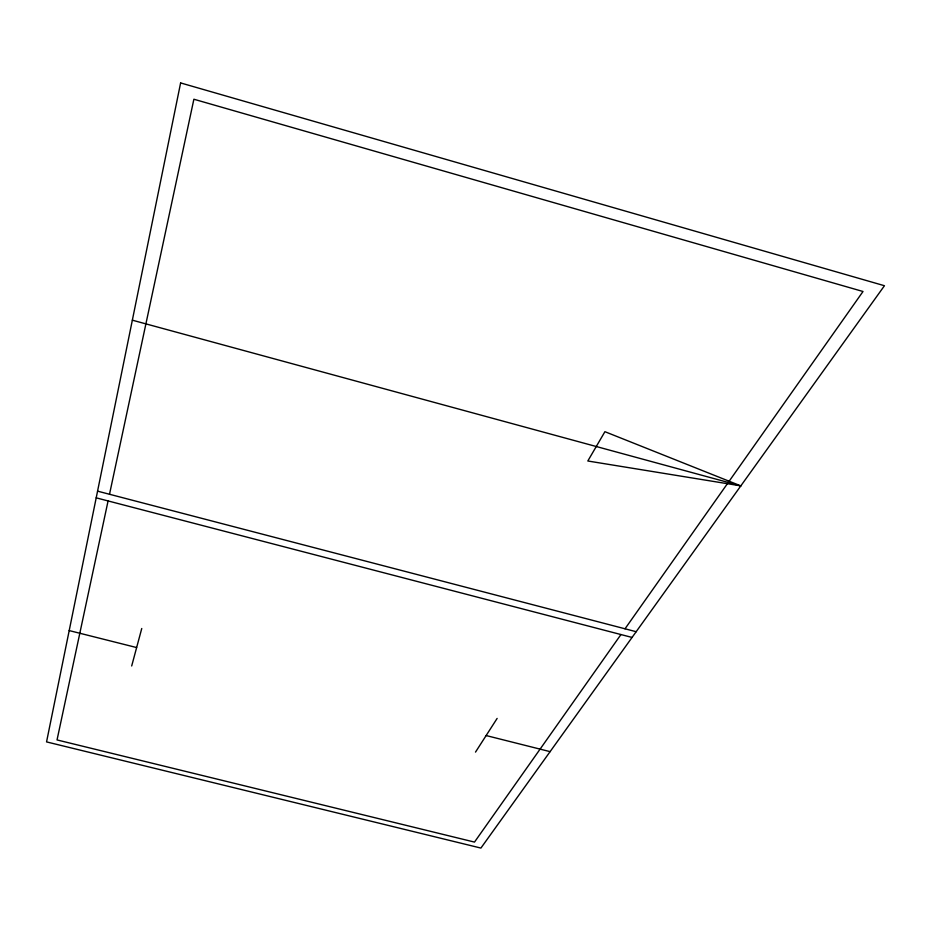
<?xml version="1.0" encoding="UTF-8"?>
<svg xmlns="http://www.w3.org/2000/svg" width="931" height="931" viewBox="0 0 931 931"><rect width="100%" height="100%" fill="white"/><g stroke="black" fill="none" stroke-linecap="round" stroke-linejoin="round"><path stroke-width="1.4" d="M108.077 500.936L57.035 739.936L474.496 842.09L620.942 634.558M109.509 494.268L193.881 99.233L863.014 291.496L625.015 628.797M131.69 665.968L141.756 628.495M475.508 752.097L497.131 718.418M740.82 485.877L587.81 460.996L604.917 431.693L740.82 485.877L132.342 320.183M69.197 630.578L136.636 647.557M486.133 735.548L550.105 751.643M97.569 491.149L636.176 631.707M96.196 497.841L632.056 637.444M180.614 82.929L46.55 741.902L480.908 848.071L884.45 285.724L180.614 82.929"/></g></svg>
